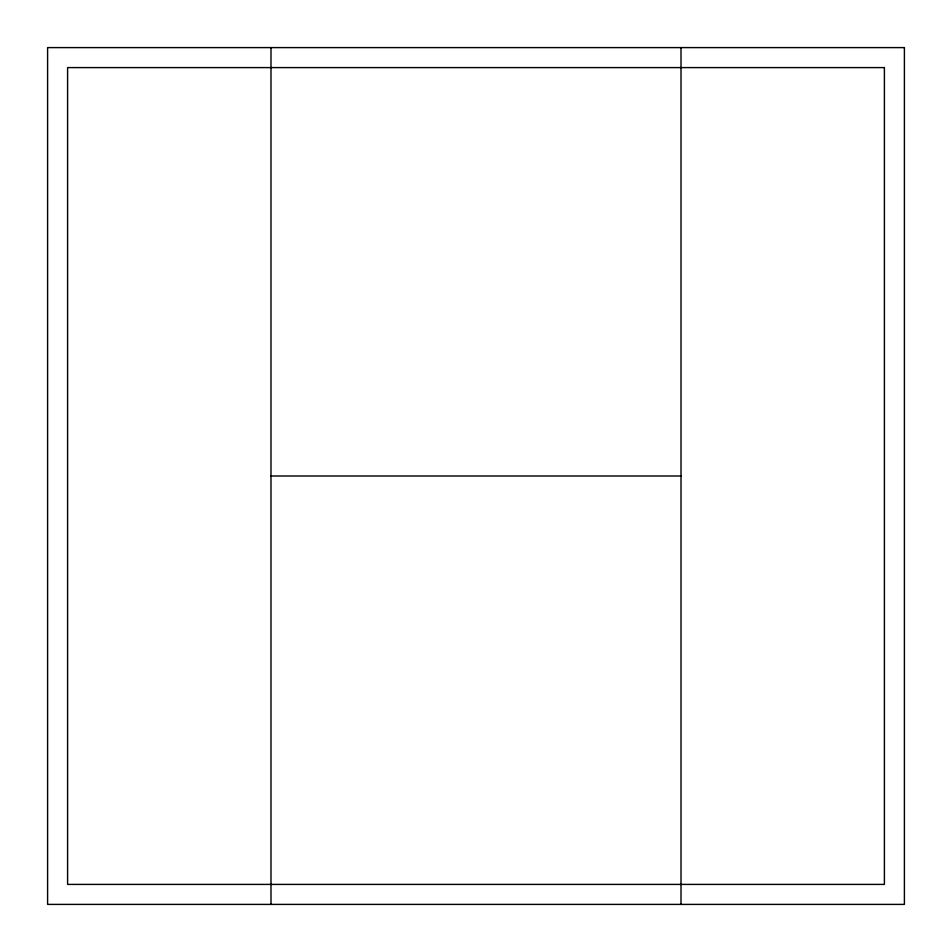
<?xml version="1.0" encoding="UTF-8"?>
<svg xmlns="http://www.w3.org/2000/svg" width="952" height="952" viewBox="0 0 952 952"><rect width="100%" height="100%" fill="white"/><g stroke="black" fill="none" stroke-linecap="round" stroke-linejoin="round"><path stroke-width="1.43" d="M270.987 476L681.013 476M681.013 47.6L681.013 904.4M270.987 47.6L270.987 904.4M904.4 47.6L47.6 47.6L47.6 904.4L904.4 904.4L904.4 47.6M884.408 67.592L67.592 67.592L67.592 884.408L884.408 884.408L884.408 67.592"/></g></svg>
